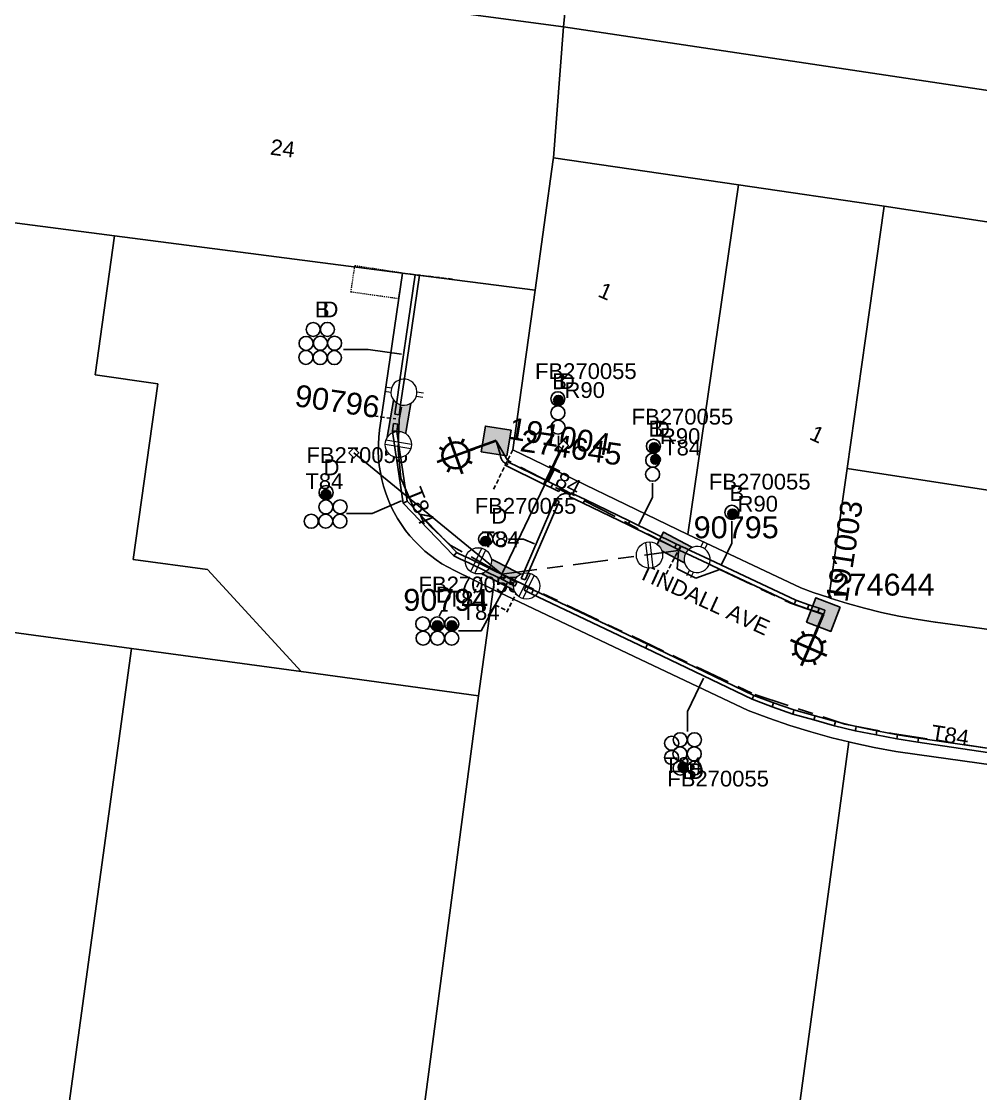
# Model space of a CAD drawing. Header units: metres. Extents: x 307881 to 309377, y 6244646 to 6245709.
# Drawn here: x 308299.8 to 308409.3, y 6245007.8 to 6245130.1 of the extents above; entities that cross this region are included whole.
import ezdxf
from ezdxf.enums import TextEntityAlignment as Align

# ---------------------------------------------------------------- set-up
doc = ezdxf.new("R2010")
doc.units = ezdxf.units.M
for name, pattern in [('Cable Exist UG', [8.2, 4, -1.2, 1.8, -1.2]), ('DASHED', [0.75, 0.5, -0.25]), ('HIDDEN', [0.375, 0.25, -0.125]), ('HIDDEN2', [0.1875, 0.125, -0.0625])]:
    doc.linetypes.add(name, pattern=pattern)
doc.layers.get('0').update_dxf_attribs({"color": 6})
for name, color, linetype in [('_User Miscellaneous7', 7, 'Continuous'), ('_User Miscellaneous9', 7, 'Continuous'), ('Duct_SP_EXT', 7, 'Continuous'), ('Equip_LV_EXT', 7, 'Continuous'), ('Equip_SP_SL_EXT', 7, 'Continuous'), ('Mains_LV_EXT', 7, 'Continuous'), ('Mains_LV_SL_EXT', 7, 'Continuous'), ('Services_SP_EXT', 7, 'Continuous'), ('SupportsUG_SP_LV_EXT', 7, 'Continuous'), ('SupportsUG_SP_LV_SL_EXT', 7, 'Continuous'), ('Trench_SP_EXT', 7, 'Continuous')]:
    doc.layers.add(name, color=color, linetype=linetype)
for name, color, linetype, lineweight in [('Cadastre Buildings_SP_EXT', 9, 'Continuous', 5), ('Cadastre Land Parcels_SP_EXT', 9, 'Continuous', 5), ('Cadastre Other Property_SP_EXT', 9, 'HIDDEN', 5), ('Cadastre Roads_SP_EXT', 9, 'Continuous', 5)]:
    doc.layers.add(name, color=color, linetype=linetype, lineweight=lineweight)
doc.layers.add('UNKNOWN_FEATURES', color=1, linetype='DASHED', plot=False)
doc.styles.add('COLUMN_LABEL', font='arial.ttf')
doc.styles.add('iecARIAL', font='arial.ttf', dxfattribs={"height": 2})
doc.styles.add('POLE_LABEL', font='arial.ttf')
doc.styles.get("Standard").update_dxf_attribs({"font": 'arial.ttf'})

# ---------------------------------------------------------------- blocks, each defined once
blk = doc.blocks.new('COLUMN_EXT')
blk.add_hatch(color=256).paths.add_polyline_path([(-1.49, 1.48), (-1.49, -1.49), (1.48, -1.49), (1.48, 1.48)])
blk.add_lwpolyline([(-1.49, -1.49), (1.48, -1.49), (1.48, 1.48), (-1.49, 1.48)], close=True)
for tag, height, style, flags, p in [('ASSET_NUM', 2.5, 'COLUMN_LABEL', 8, (2, 2)), ('STRUCTURE_PLANT_NUMBER', 0.2, 'POLE_LABEL', 9, (1.81, 0.03)), ('STREET_CODE', 0.2, 'COLUMN_LABEL', 9, (1.81, -0.2))]:
    blk.add_attdef(tag, text='', height=height, dxfattribs=dict(style=style, flags=flags)).set_placement(p, align=Align.MIDDLE_LEFT)
at = {"flags": 9}
for tag, p in [('COLUMN_TYPE', (1.81, -0.4)), ('OWNED_BY', (1.81, -0.6)), ('STATE', (1.81, -0.8)), ('USAGE', (1.81, -1)), ('LEGEND', (1.81, -1.2)), ('STREETNAME', (1.81, -1.6)), ('SUBURB', (1.81, -1.8)), ('LOCATION', (1.81, -1.4)), ('NOTES', (1.81, -2))]:
    blk.add_attdef(tag, text='', height=0.2, dxfattribs=at).set_placement(p, align=Align.MIDDLE_LEFT)
at = {"flags": 1}
blk.add_attdef('Z', (1.81, -2.35), '', height=0.2, dxfattribs=at)
blk = doc.blocks.new('PILLAR_EXT')
blk.add_hatch(color=256).paths.add_polyline_path([(-2.475, 0.99), (-2.475, -0.99), (2.475, -0.99), (2.475, 0.99)])
blk.add_lwpolyline([(-2.475, -0.99), (2.475, -0.99), (2.475, 0.99), (-2.475, 0.99)], close=True)
at = {"style": 'iecARIAL', "flags": 8}
blk.add_attdef('ASSET_NUM', (1.5, 3.5), '', height=2.5, dxfattribs=at)
for tag, p, flags in [('OWNED_BY', (0, -0.2), 9), ('STATE', (0, -0.4), 9), ('SUPPORT_TYPE', (0, -0.6), 9), ('USAGE', (0, -0.8), 9), ('LEGEND', (0, -1), 9), ('LOCATION', (0, -1.2), 9), ('NOTES', (0, -1.4), 9), ('STREETNAME', (0, -1.8), 9), ('SUBURB', (0, -2), 1), ('PARENT', (0, -1.6), 9)]:
    blk.add_attdef(tag, p, '', height=0.2, dxfattribs=dict(flags=flags))
blk = doc.blocks.new('DUCT_EXT')
blk.add_circle((0, 0.8), 0.8)
at = {"flags": 1}
blk.add_attdef('Z', (0, 0), '', height=0.2, dxfattribs=at)
at = {"flags": 9}
for tag, p in [('DUCT_CODE', (0, 0)), ('XSECT_TYPE', (0, -0.2)), ('STATE', (0, -0.6)), ('FB_REFERENCE', (0, -0.4)), ('NOTES', (0, -0.8))]:
    blk.add_attdef(tag, text='', height=0.2, dxfattribs=at).set_placement(p, align=Align.MIDDLE_LEFT)
blk = doc.blocks.new('*U77')
at = {"lineweight": 40}
for p, q in [((-3.86, -3.76), (-5.37, 0.48)), ((-3.73, 0.22), (-3.97, -0.29)), ((0, 0), (-3.2, -1.14)), ((-2.49, -0.89), (-6.73, -2.4)), ((-6.48, -0.76), (-5.97, -1)), ((-2.75, -2.53), (-3.26, -2.29)), ((-5.5, -3.51), (-5.26, -3))]:
    blk.add_line(p, q, dxfattribs=at)
blk.add_circle((-4.61, -1.64), 1.5, dxfattribs=at)
at = {"color": 7, "style": 'iecARIAL', "flags": 8}
blk.add_attdef('ASSET_NUM', (1.5, 1.5), '', height=2.5, dxfattribs=at)
for tag, p, height, flags in [('CONSTRUCTED_VOLTAGE', (0.98, -0.65), 0.2, 9), ('CONTROL_TYPE', (0.98, -0.85), 0.2, 9), ('LANTERN_PURPOSE', (0.98, -1.05), 0.2, 9), ('LANTERN_TYPE', (0.98, -1.25), 0.2, 9), ('LNUMBER', (2.18, -3.25), 2.5, 8), ('OPERATING_VOLTAGE', (0.98, -1.65), 0.2, 9), ('ORIENTATION', (0.98, -1.85), 0.2, 9), ('OWNED_BY', (0.98, -2.05), 0.2, 9), ('STATE', (0.98, -2.25), 0.2, 9), ('NO_PHASES', (0.98, -1.45), 0.2, 9), ('USAGE', (0.98, -2.45), 0.2, 9), ('CEXIST', (0.98, -2.65), 0.2, 9), ('CNEW', (0.98, -2.85), 0.2, 9), ('CNUMBER', (0.98, -3.05), 0.2, 9), ('CREMOVE', (0.98, -3.25), 0.2, 9), ('CREPLACE', (0.98, -3.45), 0.2, 9), ('LKINGHEIGHT', (0.98, -3.65), 0.2, 9), ('LBRACKET', (0.98, -3.85), 0.2, 9), ('LBRACKETVOCAB', (0.98, -4.05), 0.2, 9), ('LCATEGORY', (0.98, -4.25), 0.2, 9), ('LCHARGE1', (0.98, -4.45), 0.2, 9), ('LCHARGE1PERCENT', (0.98, -4.65), 0.2, 9), ('LCHARGE2', (0.98, -4.85), 0.2, 9), ('LCHARGE2PERCENT', (0.98, -5.05), 0.2, 9), ('LCHARGE3', (0.98, -5.25), 0.2, 9), ('LCHARGE3PERCENT', (0.98, -5.45), 0.2, 9), ('LEXIST', (0.98, -5.65), 0.2, 9), ('LLAMP', (0.98, -5.85), 0.2, 9), ('LLAMPVOCAB', (0.98, -6.05), 0.2, 9), ('LMAST', (0.98, -6.25), 0.2, 9), ('LMASTVOCAB', (0.98, -6.45), 0.2, 9), ('LNEW', (0.98, -6.65), 0.2, 9), ('LANTNUMBER', (0.98, -6.85), 0.2, 9), ('LOUTREACH', (0.98, -7.25), 0.2, 9), ('LOUTREACHVOCAB', (0.98, -7.45), 0.2, 9), ('LRATECODE', (0.98, -7.65), 0.2, 9), ('LREMOVE', (0.98, -7.85), 0.2, 9), ('LREPLACE', (0.98, -8.05), 0.2, 9), ('LTYPE', (0.98, -8.25), 0.2, 9), ('LTYPEVOCAB', (0.98, -8.45), 0.2, 9), ('LEGEND', (0.98, -8.65), 0.2, 9), ('STREETNAME', (0.98, -9.25), 0.2, 9), ('SUBURB', (0.98, -9.45), 0.2, 1), ('LOCATION', (0.98, -8.85), 0.2, 9), ('NOTES', (0.98, -9.05), 0.2, 9)]:
    blk.add_attdef(tag, p, '', height=height, dxfattribs=dict(flags=flags))
blk = doc.blocks.new('*U78')
at = {"lineweight": 40}
for p, q in [((0, 0), (-1.05, -2.43)), ((-0.75, -1.73), (-2.54, -5.86)), ((-2.41, -1.88), (-2.2, -2.4)), ((0.42, -4.69), (-3.71, -2.9)), ((0.27, -3.04), (-0.25, -3.25)), ((-3.57, -4.56), (-3.04, -4.35)), ((-0.89, -5.72), (-1.1, -5.19))]:
    blk.add_line(p, q, dxfattribs=at)
blk.add_circle((-1.65, -3.8), 1.5, dxfattribs=at)
at = {"color": 7, "style": 'iecARIAL', "flags": 8}
blk.add_attdef('ASSET_NUM', (1.5, 1.5), '', height=2.5, dxfattribs=at)
for tag, p, height, flags in [('CONSTRUCTED_VOLTAGE', (0.98, -0.65), 0.2, 9), ('CONTROL_TYPE', (0.98, -0.85), 0.2, 9), ('LANTERN_PURPOSE', (0.98, -1.05), 0.2, 9), ('LANTERN_TYPE', (0.98, -1.25), 0.2, 9), ('LNUMBER', (2.18, -3.25), 2.5, 8), ('OPERATING_VOLTAGE', (0.98, -1.65), 0.2, 9), ('ORIENTATION', (0.98, -1.85), 0.2, 9), ('OWNED_BY', (0.98, -2.05), 0.2, 9), ('STATE', (0.98, -2.25), 0.2, 9), ('NO_PHASES', (0.98, -1.45), 0.2, 9), ('USAGE', (0.98, -2.45), 0.2, 9), ('CEXIST', (0.98, -2.65), 0.2, 9), ('CNEW', (0.98, -2.85), 0.2, 9), ('CNUMBER', (0.98, -3.05), 0.2, 9), ('CREMOVE', (0.98, -3.25), 0.2, 9), ('CREPLACE', (0.98, -3.45), 0.2, 9), ('LKINGHEIGHT', (0.98, -3.65), 0.2, 9), ('LBRACKET', (0.98, -3.85), 0.2, 9), ('LBRACKETVOCAB', (0.98, -4.05), 0.2, 9), ('LCATEGORY', (0.98, -4.25), 0.2, 9), ('LCHARGE1', (0.98, -4.45), 0.2, 9), ('LCHARGE1PERCENT', (0.98, -4.65), 0.2, 9), ('LCHARGE2', (0.98, -4.85), 0.2, 9), ('LCHARGE2PERCENT', (0.98, -5.05), 0.2, 9), ('LCHARGE3', (0.98, -5.25), 0.2, 9), ('LCHARGE3PERCENT', (0.98, -5.45), 0.2, 9), ('LEXIST', (0.98, -5.65), 0.2, 9), ('LLAMP', (0.98, -5.85), 0.2, 9), ('LLAMPVOCAB', (0.98, -6.05), 0.2, 9), ('LMAST', (0.98, -6.25), 0.2, 9), ('LMASTVOCAB', (0.98, -6.45), 0.2, 9), ('LNEW', (0.98, -6.65), 0.2, 9), ('LANTNUMBER', (0.98, -6.85), 0.2, 9), ('LOUTREACH', (0.98, -7.25), 0.2, 9), ('LOUTREACHVOCAB', (0.98, -7.45), 0.2, 9), ('LRATECODE', (0.98, -7.65), 0.2, 9), ('LREMOVE', (0.98, -7.85), 0.2, 9), ('LREPLACE', (0.98, -8.05), 0.2, 9), ('LTYPE', (0.98, -8.25), 0.2, 9), ('LTYPEVOCAB', (0.98, -8.45), 0.2, 9), ('LEGEND', (0.98, -8.65), 0.2, 9), ('STREETNAME', (0.98, -9.25), 0.2, 9), ('SUBURB', (0.98, -9.45), 0.2, 1), ('LOCATION', (0.98, -8.85), 0.2, 9), ('NOTES', (0.98, -9.05), 0.2, 9)]:
    blk.add_attdef(tag, p, '', height=height, dxfattribs=dict(flags=flags))
blk = doc.blocks.new('CCP_EXT')
at = {"flags": 9}
for tag, p in [('STATE', (0, -1.8)), ('LEGEND', (0, -1.4)), ('LIFE_SUPPORT', (0, -1.6)), ('NOTES', (0, -2))]:
    blk.add_attdef(tag, text='', height=0.2, dxfattribs=at).set_placement(p, align=Align.MIDDLE_LEFT)
blk.add_wipeout([(0, 0.57), (0.57, 0), (0, -0.57), (-0.57, 0)])
blk.add_lwpolyline([(-0.57, 0), (0, 0.57), (0.57, 0), (0, -0.57), (-0.57, 0)])
at = {"flags": 1}
blk.add_attdef('Z', (0, 0), '', height=0.2, dxfattribs=at)
at = {"flags": 9}
for tag, p in [('CCP_TYPE', (0, 0)), ('CONSTRUCTED_VOLTAGE', (0, -0.2)), ('OPERATING_VOLTAGE', (0, -0.6)), ('ORIENTATION', (0, -0.8)), ('OWNED_BY', (0, -1)), ('NO_PHASES', (0, -0.4)), ('USAGE', (0, -1.2))]:
    blk.add_attdef(tag, text='', height=0.2, dxfattribs=at).set_placement(p, align=Align.MIDDLE_LEFT)
blk = doc.blocks.new('LV_UG_LINKS_OPEN_EXT')
at = {"lineweight": 20}
for p, q in [((-0.25, 1.47), (-0.25, 2.22)), ((0.25, 1.47), (0.25, 2.22)), ((-0.25, -1.47), (-0.25, -2.22)), ((0.25, -1.47), (0.25, -2.22))]:
    blk.add_line(p, q, dxfattribs=at)
at = {"flags": 9}
for tag, p in [('ACTUAL_STATUS', (0, 0)), ('CONSTRUCTED_VOLTAGE', (0, -0.2)), ('OPERATING_VOLTAGE', (0, -0.6)), ('ORIENTATION', (0, -0.8)), ('STATE', (0, -1)), ('SWITCH_TYPE', (0, -1.2)), ('NO_PHASES', (0, -0.4)), ('USAGE', (0, -1.4)), ('NOTES', (0, -1.6))]:
    blk.add_attdef(tag, text='', height=0.2, dxfattribs=at).set_placement(p, align=Align.MIDDLE_LEFT)
at = {"flags": 1}
blk.add_attdef('Z', (0, 0), '', height=0.2, dxfattribs=at)
blk.add_wipeout([(-0.25, 1.47), (-0.43, 1.43), (-0.61, 1.36), (-0.77, 1.28), (-0.93, 1.17), (-1.07, 1.05), (-1.19, 0.9), (-1.29, 0.75), (-1.38, 0.58), (-1.44, 0.4), (-1.48, 0.22), (-1.49, 0.03), (-1.49, -0.16), (-1.45, -0.34), (-1.4, -0.52), (-1.32, -0.69), (-1.23, -0.85), (-1.11, -1), (-0.98, -1.13), (-0.83, -1.24), (-0.66, -1.34), (-0.49, -1.41), (-0.31, -1.46), (-0.13, -1.49), (0.06, -1.49), (0.25, -1.47), (0.43, -1.43), (0.61, -1.36), (0.77, -1.28), (0.93, -1.17), (1.07, -1.05), (1.19, -0.9), (1.29, -0.75), (1.38, -0.58), (1.44, -0.4), (1.48, -0.22), (1.49, -0.03), (1.49, 0.16), (1.45, 0.34), (1.4, 0.52), (1.32, 0.69), (1.23, 0.85), (1.11, 1), (0.98, 1.13), (0.83, 1.24), (0.66, 1.34), (0.49, 1.41), (0.31, 1.46), (0.13, 1.49), (-0.06, 1.49)])
at = {"lineweight": 20}
blk.add_lwpolyline([(0, -1.49, 1), (0, 1.49, 1)], format="xyb", close=True, dxfattribs=at)
blk = doc.blocks.new('LV_UG_LINKS_CLOSED_EXT')
blk.add_wipeout([(-1.06, 1.06), (-1.18, 0.92), (-1.29, 0.76), (-1.37, 0.59), (-1.43, 0.42), (-1.48, 0.23), (-1.49, 0.05), (-1.49, -0.14), (-1.46, -0.33), (-1.41, -0.51), (-1.33, -0.68), (-1.24, -0.84), (-1.12, -0.99), (-0.99, -1.12), (-0.84, -1.24), (-0.68, -1.33), (-0.51, -1.41), (-0.33, -1.46), (-0.14, -1.49), (0.05, -1.49), (0.23, -1.48), (0.42, -1.43), (0.59, -1.37), (0.76, -1.29), (0.92, -1.18), (1.06, -1.06), (1.18, -0.92), (1.29, -0.76), (1.37, -0.59), (1.43, -0.42), (1.48, -0.23), (1.49, -0.05), (1.49, 0.14), (1.46, 0.33), (1.41, 0.51), (1.33, 0.68), (1.24, 0.84), (1.12, 0.99), (0.99, 1.12), (0.84, 1.24), (0.68, 1.33), (0.51, 1.41), (0.33, 1.46), (0.14, 1.49), (-0.05, 1.49), (-0.23, 1.48), (-0.42, 1.43), (-0.59, 1.37), (-0.76, 1.29), (-0.92, 1.18)])
at = {"lineweight": 20}
for p, q in [((-0.25, -1.48), (-0.25, 1.48)), ((0.25, -1.48), (0.25, 1.48))]:
    blk.add_line(p, q, dxfattribs=at)
blk.add_circle((0, 0), 1.5, dxfattribs=at)
at = {"flags": 9}
for tag, p in [('ACTUAL_STATUS', (0, 0)), ('CONSTRUCTED_VOLTAGE', (0, -0.2)), ('OPERATING_VOLTAGE', (0, -0.6)), ('ORIENTATION', (0, -0.8)), ('STATE', (0, -1)), ('SWITCH_TYPE', (0, -1.2)), ('NO_PHASES', (0, -0.4)), ('USAGE', (0, -1.4)), ('NOTES', (0, -1.6))]:
    blk.add_attdef(tag, text='', height=0.2, dxfattribs=at).set_placement(p, align=Align.MIDDLE_LEFT)
at = {"flags": 1}
blk.add_attdef('Z', (0, 0), '', height=0.2, dxfattribs=at)
blk = doc.blocks.new('CABLE_LARGE_EXT')
h = blk.add_hatch(color=256)
edge = h.paths.add_edge_path()
edge.add_arc((0, 0.55), 0.55, 0, 360)
blk.add_circle((0, 0.55), 0.55)
at = {"flags": 1}
blk.add_attdef('Z', (0, 0), '', height=0.2, dxfattribs=at)
at = {"flags": 9}
for tag, p in [('COND_CODE', (0, 0)), ('STATE', (0, -0.4)), ('XSECT_SIZE', (0, -0.6)), ('FB_REFERENCE', (0, -0.2)), ('NOTES', (0, -0.8))]:
    blk.add_attdef(tag, text='', height=0.2, dxfattribs=at).set_placement(p, align=Align.MIDDLE_LEFT)

msp = doc.modelspace()

# ---------------------------------------------------------------- linework, layer by layer
at = {"layer": '_User Miscellaneous7'}
for points in [[(308336.61, 6245092.71), (308339.4, 6245092.71), (308343.22, 6245092.19)], [(308361.14, 6245082.84), (308361.14, 6245080.82), (308359.71, 6245077.87)], [(308371.85, 6245077.46), (308371.85, 6245075.82), (308370.31, 6245072.75)], [(308336.95, 6245073.99), (308339.88, 6245073.99), (308343.2, 6245075.45)], [(308380.9, 6245073.12), (308380.91, 6245070.62), (308379.72, 6245068.17)], [(308355.44, 6245071.07), (308357.15, 6245071.07), (308358.39, 6245070.53)], [(308349.72, 6245060.61), (308352.31, 6245060.62), (308355.28, 6245066.05)], [(308348.47, 6245062.89), (308347.83, 6245062.91), (308347.53, 6245062.29)], [(308375.85, 6245049.13), (308375.85, 6245051.42), (308377.7, 6245055.22)]]:
    msp.add_lwpolyline(points, dxfattribs=at)
at = {"layer": 'Cadastre Buildings_SP_EXT', "linetype": 'Continuous'}
for points in [[(308281.31, 6245140.26), (308361.72, 6245129.54), (308363.12, 6245144.13), (308364.59, 6245159.34), (308285.52, 6245170.45), (308283.48, 6245155.78), (308281.31, 6245140.26)], [(308310.45, 6245105.69), (308277.1, 6245110.03), (308272.14, 6245074.41), (308270.73, 6245064.27), (308291.39, 6245061.46), (308312.4, 6245058.59), (308331.75, 6245055.98), (308321.06, 6245067.6), (308312.6, 6245068.76), (308315.4, 6245088.79), (308308.23, 6245089.8), (308310.45, 6245105.69)], [(308441.65, 6245102.45), (308398.32, 6245109.08), (308396.19, 6245093.98), (308394.1, 6245079.12), (308437.56, 6245072.43), (308439.58, 6245087.23), (308441.65, 6245102.45)], [(308344.05, 6244993.04), (308362.82, 6244990.41), (308386, 6244987.15), (308394.28, 6245047.94), (308392.32, 6245048.42), (308389.95, 6245049.08), (308387.55, 6245049.82), (308385.16, 6245050.64), (308382.8, 6245051.53), (308370.51, 6245057.35), (308353.69, 6245065.33), (308352, 6245053.2), (308344.05, 6244993.04)], [(308312.4, 6245058.59), (308291.39, 6245061.46), (308283.73, 6245007.78), (308305.01, 6245004.8), (308312.4, 6245058.59)], [(308331.75, 6245055.98), (308312.4, 6245058.59), (308305.01, 6245004.8), (308304.17, 6244998.65), (308344.05, 6244993.04), (308352, 6245053.2), (308331.75, 6245055.98)]]:
    msp.add_lwpolyline(points, close=True, dxfattribs=at)
at = {"layer": 'Cadastre Land Parcels_SP_EXT', "linetype": 'Continuous'}
for points in [[(308445.67, 6245132.04), (308363.12, 6245144.13), (308361.72, 6245129.54), (308443.66, 6245117.24), (308445.67, 6245132.04)], [(308277.1, 6245110.03), (308310.45, 6245105.69), (308343.34, 6245101.42), (308358.46, 6245099.46), (308360.54, 6245114.39), (308360.57, 6245114.59), (308361.72, 6245129.54), (308281.31, 6245140.26), (308279.2, 6245125.1), (308277.1, 6245110.03)], [(308443.66, 6245117.24), (308361.72, 6245129.54), (308360.57, 6245114.59), (308381.68, 6245111.51), (308398.32, 6245109.08), (308441.65, 6245102.45), (308443.66, 6245117.24)], [(308381.68, 6245111.51), (308360.57, 6245114.59), (308360.54, 6245114.39), (308358.46, 6245099.46), (308355.91, 6245081.25), (308375.91, 6245071.59), (308381.68, 6245111.51)], [(308398.32, 6245109.08), (308381.68, 6245111.51), (308375.91, 6245071.59), (308388.8, 6245065.52), (308390.21, 6245065), (308392, 6245064.4), (308394.1, 6245079.12), (308396.19, 6245093.98), (308398.32, 6245109.08)]]:
    msp.add_lwpolyline(points, close=True, dxfattribs=at)
for points in [[(308437.56, 6245072.43), (308394.1, 6245079.12), (308392, 6245064.4), (308392.14, 6245064.35), (308394.12, 6245063.74), (308396.05, 6245063.2), (308398.01, 6245062.72), (308399.99, 6245062.3), (308401.97, 6245061.93), (308404.12, 6245061.59), (308404.15, 6245061.59), (308429.46, 6245058.15)], [(308412.42, 6245045.07), (308402.09, 6245046.49), (308399.62, 6245046.86), (308397.16, 6245047.31), (308394.72, 6245047.84), (308394.28, 6245047.94), (308386, 6244987.15)]]:
    msp.add_lwpolyline(points, dxfattribs=at)
at = {"layer": 'Cadastre Other Property_SP_EXT', "linetype": 'HIDDEN2'}
msp.add_lwpolyline([(308337.41, 6245099.3), (308342.89, 6245098.53), (308343.34, 6245101.42), (308337.86, 6245102.26), (308337.41, 6245099.3)], close=True, dxfattribs=at)
at = {"layer": 'Duct_SP_EXT'}
for p, q in [((308344.78, 6245101.24), (308345.01, 6245101.2)), ((308345.25, 6245101.17), (308345.01, 6245101.2)), ((308342.46, 6245085.33), (308342.7, 6245085.29)), ((308342.31, 6245084.27), (308342.55, 6245084.24)), ((308342.94, 6245085.26), (308342.7, 6245085.29)), ((308355.06, 6245079.5), (308355.16, 6245079.72)), ((308359.43, 6245077.36), (308355.06, 6245079.5)), ((308355.27, 6245079.93), (308355.16, 6245079.72)), ((308359.64, 6245077.79), (308355.27, 6245079.93)), ((308359.43, 6245077.36), (308359.54, 6245077.58)), ((308360.27, 6245076.95), (308359.43, 6245077.36)), ((308359.64, 6245077.79), (308359.54, 6245077.58)), ((308360.48, 6245077.39), (308359.64, 6245077.79)), ((308360.27, 6245076.95), (308360.37, 6245077.17)), ((308361.17, 6245076.52), (308360.27, 6245076.95)), ((308360.48, 6245077.39), (308360.37, 6245077.17)), ((308361.38, 6245076.95), (308360.48, 6245077.39)), ((308361.38, 6245076.95), (308361.27, 6245076.73)), ((308360.77, 6245075.57), (308360.99, 6245075.47)), ((308361.17, 6245076.52), (308361.27, 6245076.73)), ((308362.35, 6245075.94), (308362.46, 6245076.16)), ((308363.96, 6245075.17), (308362.35, 6245075.94)), ((308362.56, 6245076.37), (308362.46, 6245076.16)), ((308364.17, 6245075.6), (308362.56, 6245076.37)), ((308364.17, 6245075.6), (308364.06, 6245075.38)), ((308369.29, 6245073.14), (308364.17, 6245075.6)), ((308343.41, 6245075.16), (308343.63, 6245075.28)), ((308343.41, 6245075.16), (308349.16, 6245069.2)), ((308343.86, 6245075.39), (308343.63, 6245075.28)), ((308361.21, 6245075.38), (308360.99, 6245075.47)), ((308363.96, 6245075.17), (308364.06, 6245075.38)), ((308369.08, 6245072.71), (308363.96, 6245075.17)), ((308369.29, 6245073.14), (308369.18, 6245072.92)), ((308369.08, 6245072.71), (308369.18, 6245072.92)), ((308349.16, 6245069.2), (308349.34, 6245069.36)), ((308349.16, 6245069.2), (308349.19, 6245069.17)), ((308349.19, 6245069.17), (308349.34, 6245069.36)), ((308354.69, 6245067.03), (308354.59, 6245066.82)), ((308354.7, 6245067.03), (308354.59, 6245066.82)), ((308388.05, 6245063.65), (308388.14, 6245063.88)), ((308388.05, 6245063.65), (308389.57, 6245063.11)), ((308388.24, 6245064.1), (308388.14, 6245063.88)), ((308388.24, 6245064.1), (308389.72, 6245063.56)), ((308389.57, 6245063.11), (308389.64, 6245063.34)), ((308389.72, 6245063.56), (308389.64, 6245063.34)), ((308389.72, 6245063.56), (308390.88, 6245063.19)), ((308389.57, 6245063.11), (308390.73, 6245062.73)), ((308390.73, 6245062.73), (308390.8, 6245062.96)), ((308390.73, 6245062.73), (308391.4, 6245062.51)), ((308390.88, 6245063.19), (308390.8, 6245062.96)), ((308390.88, 6245063.19), (308391.55, 6245062.97)), ((308391.4, 6245062.51), (308391.48, 6245062.74)), ((308391.55, 6245062.97), (308391.48, 6245062.74)), ((308371.09, 6245058.63), (308371.19, 6245058.85)), ((308383.23, 6245052.8), (308371.09, 6245058.63)), ((308371.3, 6245059.07), (308371.19, 6245058.85)), ((308383.42, 6245053.24), (308371.3, 6245059.07)), ((308383.23, 6245052.8), (308383.32, 6245053.02)), ((308385.52, 6245051.95), (308383.23, 6245052.8)), ((308383.42, 6245053.24), (308383.32, 6245053.02)), ((308385.69, 6245052.4), (308383.42, 6245053.24)), ((308385.69, 6245052.4), (308385.61, 6245052.18)), ((308388.01, 6245051.58), (308385.69, 6245052.4)), ((308385.52, 6245051.95), (308385.61, 6245052.18)), ((308387.87, 6245051.12), (308385.52, 6245051.95)), ((308387.87, 6245051.12), (308387.94, 6245051.35)), ((308390.29, 6245050.46), (308387.87, 6245051.12)), ((308388.01, 6245051.58), (308387.94, 6245051.35)), ((308390.43, 6245050.92), (308388.01, 6245051.58)), ((308390.29, 6245050.46), (308390.36, 6245050.69)), ((308392.62, 6245049.78), (308390.29, 6245050.46)), ((308390.43, 6245050.92), (308390.36, 6245050.69)), ((308392.74, 6245050.25), (308390.43, 6245050.92)), ((308392.62, 6245049.78), (308392.68, 6245050.01)), ((308392.74, 6245050.25), (308392.68, 6245050.01)), ((308395.11, 6245049.69), (308392.74, 6245050.25)), ((308395.01, 6245049.22), (308392.62, 6245049.78)), ((308395.01, 6245049.22), (308395.06, 6245049.46)), ((308397.39, 6245048.75), (308395.01, 6245049.22)), ((308395.11, 6245049.69), (308395.06, 6245049.46)), ((308397.48, 6245049.22), (308395.11, 6245049.69)), ((308397.39, 6245048.75), (308397.44, 6245048.98)), ((308399.74, 6245048.28), (308397.39, 6245048.75)), ((308397.48, 6245049.22), (308397.44, 6245048.98)), ((308399.82, 6245048.75), (308397.48, 6245049.22)), ((308399.82, 6245048.75), (308399.78, 6245048.51)), ((308402.21, 6245048.37), (308399.82, 6245048.75)), ((308399.74, 6245048.28), (308399.78, 6245048.51)), ((308402.14, 6245047.89), (308399.74, 6245048.28)), ((308402.14, 6245047.89), (308402.17, 6245048.13)), ((308412.49, 6245046.36), (308402.14, 6245047.89)), ((308402.21, 6245048.37), (308402.17, 6245048.13)), ((308412.56, 6245046.84), (308402.21, 6245048.37))]:
    msp.add_line(p, q, dxfattribs=at)
at = {"layer": 'Trench_SP_EXT', "linetype": 'Cable Exist UG'}
for points in [[(308354.02, 6245082.27), (308354.5, 6245080.65), (308354.5, 6245080.65, 0.347718), (308355.4, 6245079.6)], [(308360.83, 6245075.11, -0.55529), (308362.46, 6245076.16)], [(308356.18, 6245065.96, 0.495481), (308357.19, 6245066.69)]]:
    msp.add_lwpolyline(points, format="xyb", dxfattribs=at)
for points in [[(308360.8, 6245076.96), (308362.46, 6245076.16)], [(308355.73, 6245066.16), (308358.02, 6245065.11)]]:
    msp.add_lwpolyline(points, dxfattribs=at)
at = {"layer": 'UNKNOWN_FEATURES'}
for points in [[(308343.34, 6245101.42), (308349.13, 6245100.72)], [(308339.3, 6245085.24), (308342.57, 6245084.78)], [(308355.91, 6245081.25), (308353.71, 6245076.74)], [(308373.44, 6245067.09), (308374.83, 6245069.82)], [(308352.69, 6245067.4), (308351.4, 6245064.73)], [(308357.11, 6245066.51), (308355.24, 6245062.74)], [(308355.04, 6245063.02), (308353.83, 6245063.57)]]:
    msp.add_lwpolyline(points, dxfattribs=at)

# ---------------------------------------------------------------- block references
at = {"layer": '_User Miscellaneous7'}
for name, p in [('DUCT_EXT', (308333.13, 6245094.19)), ('DUCT_EXT', (308334.75, 6245094.2)), ('DUCT_EXT', (308332.32, 6245092.61)), ('DUCT_EXT', (308333.95, 6245092.62)), ('DUCT_EXT', (308335.57, 6245092.62)), ('DUCT_EXT', (308332.3, 6245091.01)), ('DUCT_EXT', (308333.92, 6245090.98)), ('DUCT_EXT', (308335.55, 6245090.98)), ('DUCT_EXT', (308361.06, 6245086.29)), ('CABLE_LARGE_EXT', (308361.13, 6245086.36)), ('DUCT_EXT', (308361.07, 6245084.68)), ('DUCT_EXT', (308361.08, 6245083.05)), ('DUCT_EXT', (308371.97, 6245080.88)), ('CABLE_LARGE_EXT', (308372.06, 6245080.96)), ('DUCT_EXT', (308371.89, 6245079.27)), ('CABLE_LARGE_EXT', (308372.21, 6245079.61)), ('DUCT_EXT', (308371.88, 6245077.67)), ('DUCT_EXT', (308334.6, 6245075.58)), ('DUCT_EXT', (308334.58, 6245073.94)), ('CABLE_LARGE_EXT', (308334.59, 6245075.62)), ('DUCT_EXT', (308336.2, 6245073.96)), ('DUCT_EXT', (308380.93, 6245073.33)), ('CABLE_LARGE_EXT', (308381.01, 6245073.41)), ('DUCT_EXT', (308332.91, 6245072.31)), ('DUCT_EXT', (308334.56, 6245072.32)), ('DUCT_EXT', (308336.19, 6245072.32)), ('DUCT_EXT', (308352.82, 6245070.29)), ('DUCT_EXT', (308354.44, 6245070.3)), ('DUCT_EXT', (308345.64, 6245060.61)), ('DUCT_EXT', (308347.3, 6245060.6)), ('DUCT_EXT', (308348.94, 6245060.59)), ('CABLE_LARGE_EXT', (308347.31, 6245060.65)), ('CABLE_LARGE_EXT', (308348.96, 6245060.65)), ('DUCT_EXT', (308345.68, 6245058.97)), ('DUCT_EXT', (308347.32, 6245058.97)), ('DUCT_EXT', (308348.94, 6245058.97)), ('DUCT_EXT', (308375.02, 6245047.38)), ('DUCT_EXT', (308376.65, 6245047.38)), ('DUCT_EXT', (308374.05, 6245046.98)), ('DUCT_EXT', (308374.04, 6245045.36)), ('DUCT_EXT', (308375, 6245045.78)), ('DUCT_EXT', (308376.63, 6245045.77)), ('DUCT_EXT', (308375.01, 6245044.16)), ('CABLE_LARGE_EXT', (308375.35, 6245044.5)), ('DUCT_EXT', (308376.65, 6245044.15))]:
    msp.add_blockref(name, p, dxfattribs=at)
at = {"layer": 'Equip_SP_SL_EXT'}
ref = msp.add_blockref('*U77', (308354.02, 6245082.27), dxfattribs=at)
ref.add_attrib('ASSET_NUM', '191004', dxfattribs={"layer": '_User Miscellaneous7', "height": 2.5, "rotation": 350.3423, "style": 'iecARIAL'}).set_placement((308355.52, 6245083.77), align=Align.MIDDLE_LEFT)
ref = msp.add_blockref('*U78', (308391.36, 6245062.46), dxfattribs=at)
ref.add_attrib('ASSET_NUM', '191003', dxfattribs={"layer": '_User Miscellaneous7', "height": 2.5, "rotation": 81.1614, "style": 'iecARIAL'}).set_placement((308392.86, 6245063.96), align=Align.MIDDLE_LEFT)
at = {"layer": 'SupportsUG_SP_LV_EXT'}
ref = msp.add_blockref('PILLAR_EXT', (308342.95, 6245084.74), dxfattribs=dict(at, rotation=260.2351206763325))
ref.add_attrib('ASSET_NUM', '90796', dxfattribs={"layer": '_User Miscellaneous9', "height": 2.5, "rotation": 351.7427, "style": 'iecARIAL'}).set_placement((308340.88, 6245087.34), align=Align.TOP_RIGHT)
ref = msp.add_blockref('PILLAR_EXT', (308374.85, 6245069.84), dxfattribs=dict(at, rotation=152.2194020054989))
ref.add_attrib('ASSET_NUM', '90795', dxfattribs={"layer": '_User Miscellaneous9', "height": 2.5, "style": 'iecARIAL'}).set_placement((308376.56, 6245073.67), align=Align.TOP_LEFT)
ref = msp.add_blockref('PILLAR_EXT', (308354.68, 6245067.07), dxfattribs=dict(at, rotation=332.8437737952181))
ref.add_attrib('ASSET_NUM', '90794', dxfattribs={"layer": '_User Miscellaneous9', "height": 2.5, "style": 'iecARIAL'}).set_placement((308353.13, 6245065.39), align=Align.TOP_RIGHT)
at = {"layer": 'SupportsUG_SP_LV_SL_EXT'}
ref = msp.add_blockref('COLUMN_EXT', (308354.02, 6245082.27), dxfattribs=dict(at, rotation=80.85853243320906))
ref.add_attrib('ASSET_NUM', '274645', dxfattribs={"layer": '_User Miscellaneous9', "height": 2.5, "rotation": 351.7427, "style": 'COLUMN_LABEL'}).set_placement((308357, 6245083.6), align=Align.TOP_LEFT)
ref = msp.add_blockref('COLUMN_EXT', (308391.36, 6245062.46), dxfattribs=dict(at, rotation=159.2432280214373))
ref.add_attrib('ASSET_NUM', '274644', dxfattribs={"layer": '_User Miscellaneous9', "height": 2.5, "style": 'COLUMN_LABEL'}).set_placement((308392.41, 6245067.13), align=Align.TOP_LEFT)

# ---------------------------------------------------------------- texts
at = {"layer": '_User Miscellaneous7'}
for s, p in [('B', (308333.33, 6245096.37)), ('D', (308334.19, 6245096.38)), ('FB270055', (308358.45, 6245089.34)), ('B', (308360.4, 6245088.18)), ('D', (308361.19, 6245088.2)), ('R90', (308361.82, 6245087.18)), ('FB270055', (308369.48, 6245084.14)), ('B', (308371.42, 6245082.78)), ('D', (308372.04, 6245082.77)), ('R90', (308372.71, 6245081.92)), ('T84', (308373.08, 6245080.62)), ('FB270055', (308332.36, 6245079.76)), ('D', (308334.32, 6245078.36)), ('T84', (308332.24, 6245076.78)), ('FB270055', (308378.3, 6245076.73)), ('B', (308380.65, 6245075.43)), ('FB270055', (308351.57, 6245073.97)), ('R90', (308381.57, 6245074.21)), ('D', (308353.46, 6245072.84)), ('FB270055', (308345.16, 6245065)), ('D', (308347.15, 6245063.84)), ('T84', (308348.48, 6245063.35)), ('T84', (308350.07, 6245061.86)), ('T84', (308373.21, 6245044.38)), ('B', (308375.24, 6245043.7)), ('D', (308375.92, 6245043.7)), ('FB270055', (308373.55, 6245042.85))]:
    msp.add_text(s, height=1.8, dxfattribs=at).set_placement(p)
for rotation, p in [(332.9751, (308359.23, 6245077.95)), (292.163, (308343.73, 6245076.53)), (351.1598, (308403.56, 6245048.14))]:
    msp.add_text('T84', height=1.8, rotation=rotation, dxfattribs=at).set_placement(p)
at = {"layer": 'Cadastre Land Parcels_SP_EXT'}
for s, rotation, p in [('24', 352.6286, (308328.15, 6245114.95)), ('1', 336.8197, (308365.51, 6245098.8)), ('1', 335.0347, (308389.65, 6245082.52))]:
    msp.add_text(s, height=1.8, rotation=rotation, dxfattribs=at).set_placement(p)
at = {"layer": 'Cadastre Roads_SP_EXT'}
msp.add_text('TINDALL AVE', height=1.8, rotation=335.444, dxfattribs=at).set_placement((308370.09, 6245066.7))

# ---------------------------------------------------------------- next in the draw order: block references
at = {"layer": 'Services_SP_EXT'}
for p in [(308361.69, 6245081.74), (308337.78, 6245080.91)]:
    msp.add_blockref('CCP_EXT', p, dxfattribs=at)

# ---------------------------------------------------------------- next in the draw order: block references
for p in [(308361.69, 6245081.74), (308337.78, 6245080.91)]:
    msp.add_blockref('CCP_EXT', p, dxfattribs=at)

# ---------------------------------------------------------------- next in the draw order: linework, layer by layer
at = {"layer": 'Cadastre Buildings_SP_EXT', "linetype": 'Continuous'}
msp.add_lwpolyline([(308343.34, 6245101.42), (308310.45, 6245105.69), (308308.23, 6245089.8), (308315.4, 6245088.79), (308312.6, 6245068.76), (308321.06, 6245067.6), (308331.75, 6245055.98), (308352, 6245053.2), (308353.69, 6245065.33), (308349.25, 6245067.49), (308348.53, 6245067.86), (308347.83, 6245068.27), (308347.16, 6245068.72), (308346.51, 6245069.2), (308345.88, 6245069.71), (308345.29, 6245070.26), (308344.72, 6245070.83), (308344.18, 6245071.44), (308343.68, 6245072.07), (308343.21, 6245072.73), (308342.77, 6245073.41), (308342.38, 6245074.11), (308342.01, 6245074.84), (308341.69, 6245075.58), (308341.41, 6245076.33), (308341.16, 6245077.1), (308340.96, 6245077.89), (308340.8, 6245078.68), (308340.68, 6245079.48), (308340.6, 6245080.28), (308340.56, 6245081.09), (308340.57, 6245081.9), (308340.62, 6245082.71), (308340.71, 6245083.51), (308340.71, 6245083.54), (308341, 6245085.57), (308343.34, 6245101.42)], close=True, dxfattribs=at)
at = {"layer": 'Cadastre Roads_SP_EXT', "linetype": 'Continuous'}
msp.add_lwpolyline([(308429.46, 6245058.15), (308404.15, 6245061.59), (308404.12, 6245061.59), (308401.97, 6245061.93), (308399.99, 6245062.3), (308398.01, 6245062.72), (308396.05, 6245063.2), (308394.12, 6245063.74), (308392.14, 6245064.35), (308392, 6245064.4), (308390.21, 6245065), (308388.8, 6245065.52), (308375.91, 6245071.59), (308355.91, 6245081.25), (308358.46, 6245099.46), (308358.46, 6245099.46), (308343.34, 6245101.42), (308341, 6245085.57), (308340.71, 6245083.54), (308340.71, 6245083.51), (308340.62, 6245082.71), (308340.57, 6245081.9), (308340.56, 6245081.09), (308340.6, 6245080.28), (308340.68, 6245079.48), (308340.8, 6245078.68), (308340.96, 6245077.89), (308341.16, 6245077.1), (308341.41, 6245076.33), (308341.69, 6245075.58), (308342.01, 6245074.84), (308342.38, 6245074.11), (308342.77, 6245073.41), (308343.21, 6245072.73), (308343.68, 6245072.07), (308344.18, 6245071.44), (308344.72, 6245070.83), (308345.29, 6245070.26), (308345.88, 6245069.71), (308346.51, 6245069.2), (308347.16, 6245068.72), (308347.83, 6245068.27), (308348.53, 6245067.86), (308349.25, 6245067.49), (308353.69, 6245065.33), (308370.51, 6245057.35), (308382.8, 6245051.53), (308385.16, 6245050.64), (308387.55, 6245049.82), (308389.95, 6245049.08), (308392.32, 6245048.42), (308394.28, 6245047.94), (308394.72, 6245047.84), (308397.16, 6245047.31), (308399.62, 6245046.86), (308402.09, 6245046.49), (308412.42, 6245045.07)], dxfattribs=at)

# ---------------------------------------------------------------- next in the draw order: block references
at = {"layer": 'Equip_LV_EXT'}
for name, p, rotation in [('LV_UG_LINKS_OPEN_EXT', (308343.49, 6245087.84), 261.3407921892789), ('LV_UG_LINKS_CLOSED_EXT', (308342.85, 6245081.87), 80.27729864316869), ('LV_UG_LINKS_CLOSED_EXT', (308371.52, 6245069.25), 7.088966139570265), ('LV_UG_LINKS_OPEN_EXT', (308376.96, 6245068.75), 333.3661841412315), ('LV_UG_LINKS_CLOSED_EXT', (308351.97, 6245068.6), 334.8477853263761), ('LV_UG_LINKS_CLOSED_EXT', (308357.49, 6245065.73), 153.5719462129501)]:
    msp.add_blockref(name, p, dxfattribs=dict(at, rotation=rotation))

# ---------------------------------------------------------------- next in the draw order: linework, layer by layer
at = {"layer": 'Duct_SP_EXT'}
for p, q in [((308344.78, 6245101.24), (308342.46, 6245085.33)), ((308345.25, 6245101.17), (308342.94, 6245085.26)), ((308342.31, 6245084.27), (308342.19, 6245083.44)), ((308342.79, 6245084.2), (308342.55, 6245084.24)), ((308342.79, 6245084.2), (308342.67, 6245083.37)), ((308342.19, 6245083.44), (308342.19, 6245083.4)), ((308342.19, 6245083.44), (308342.43, 6245083.4)), ((308342.19, 6245083.4), (308343.41, 6245075.16)), ((308342.19, 6245083.4), (308342.43, 6245083.4)), ((308342.67, 6245083.37), (308342.43, 6245083.4)), ((308342.67, 6245083.4), (308342.43, 6245083.4)), ((308342.67, 6245083.37), (308342.67, 6245083.4)), ((308342.67, 6245083.4), (308343.86, 6245075.39)), ((308360.77, 6245075.57), (308356.89, 6245066.6)), ((308343.86, 6245075.39), (308349.51, 6245069.53)), ((308361.21, 6245075.38), (308357.33, 6245066.41)), ((308374.61, 6245070.51), (308369.29, 6245073.14)), ((308374.4, 6245070.08), (308369.08, 6245072.71)), ((308349.48, 6245069.56), (308349.34, 6245069.36)), ((308349.51, 6245069.53), (308349.34, 6245069.36)), ((308349.51, 6245069.53), (308349.48, 6245069.56)), ((308349.48, 6245069.56), (308354.69, 6245067.03)), ((308374.4, 6245070.08), (308374.5, 6245070.29)), ((308374.83, 6245069.86), (308374.4, 6245070.08)), ((308374.61, 6245070.51), (308374.5, 6245070.29)), ((308375.05, 6245070.29), (308374.61, 6245070.51)), ((308374.83, 6245069.86), (308374.94, 6245070.08)), ((308374.91, 6245069.83), (308375.01, 6245070.05)), ((308374.91, 6245069.83), (308388.05, 6245063.65)), ((308375.05, 6245070.29), (308374.94, 6245070.08)), ((308375.12, 6245070.26), (308375.01, 6245070.05)), ((308375.12, 6245070.26), (308388.24, 6245064.1)), ((308349.19, 6245069.17), (308354.48, 6245066.6)), ((308354.7, 6245067.03), (308355.06, 6245066.83)), ((308354.47, 6245066.61), (308354.59, 6245066.82)), ((308354.47, 6245066.61), (308354.83, 6245066.41)), ((308354.48, 6245066.6), (308354.59, 6245066.82)), ((308354.83, 6245066.41), (308354.95, 6245066.62)), ((308354.83, 6245066.41), (308356.16, 6245065.69)), ((308355.06, 6245066.83), (308354.95, 6245066.62)), ((308355.06, 6245066.83), (308356.39, 6245066.11)), ((308356.16, 6245065.69), (308356.27, 6245065.9)), ((308356.39, 6245066.11), (308356.27, 6245065.9)), ((308356.89, 6245066.6), (308357.11, 6245066.51)), ((308357.33, 6245066.41), (308357.11, 6245066.51)), ((308357.21, 6245065.25), (308357.32, 6245065.46)), ((308358.04, 6245064.84), (308357.21, 6245065.25)), ((308357.42, 6245065.68), (308357.32, 6245065.46)), ((308358.25, 6245065.28), (308357.42, 6245065.68)), ((308358.04, 6245064.84), (308358.15, 6245065.06)), ((308371.09, 6245058.63), (308358.04, 6245064.84)), ((308358.25, 6245065.28), (308358.15, 6245065.06)), ((308371.3, 6245059.07), (308358.25, 6245065.28))]:
    msp.add_line(p, q, dxfattribs=at)
at = {"layer": 'Mains_LV_EXT', "linetype": 'Cable Exist UG'}
for points in [[(308354.65, 6245067.08), (308348.85, 6245070.35), (308346.54, 6245072.53), (308344.63, 6245074.59), (308343.14, 6245078.02), (308342.83, 6245081.25), (308342.95, 6245084.74), (308343.2, 6245086.11)], [(308354.68, 6245067.07), (308383.53, 6245053.34), (308393.83, 6245049.97), (308399.25, 6245048.91), (308425.06, 6245044.93), (308426.44, 6245046.22), (308429.15, 6245045.63), (308433.9, 6245044.86), (308435.2, 6245055.02), (308441.12, 6245058.39), (308443.08, 6245073.37), (308434.95, 6245074.68)], [(308354.68, 6245067.07), (308374.79, 6245069.76)]]:
    msp.add_lwpolyline(points, dxfattribs=at)
at = {"layer": 'Mains_LV_SL_EXT', "linetype": 'Cable Exist UG'}
for points in [[(308374.85, 6245069.84), (308355.31, 6245080.07), (308354.02, 6245082.27)], [(308374.84, 6245069.71), (308374.66, 6245067.69), (308376.82, 6245066.62), (308379.55, 6245067.62), (308387.61, 6245063.77), (308391.36, 6245062.46)]]:
    msp.add_lwpolyline(points, dxfattribs=at)
at = {"layer": 'Services_SP_EXT'}
for points in [[(308361.69, 6245081.74), (308354.68, 6245067.07)], [(308337.78, 6245080.91), (308354.68, 6245067.07)]]:
    msp.add_lwpolyline(points, dxfattribs=at)

# ---------------------------------------------------------------- next in the draw order: block references
at = {"layer": '_User Miscellaneous7'}
msp.add_blockref('CABLE_LARGE_EXT', (308352.82, 6245070.29), dxfattribs=at)

# ---------------------------------------------------------------- next in the draw order: texts
msp.add_text('T84', height=1.8, dxfattribs=at).set_placement((308352.34, 6245070.15))

doc.saveas('drawing.dxf')
